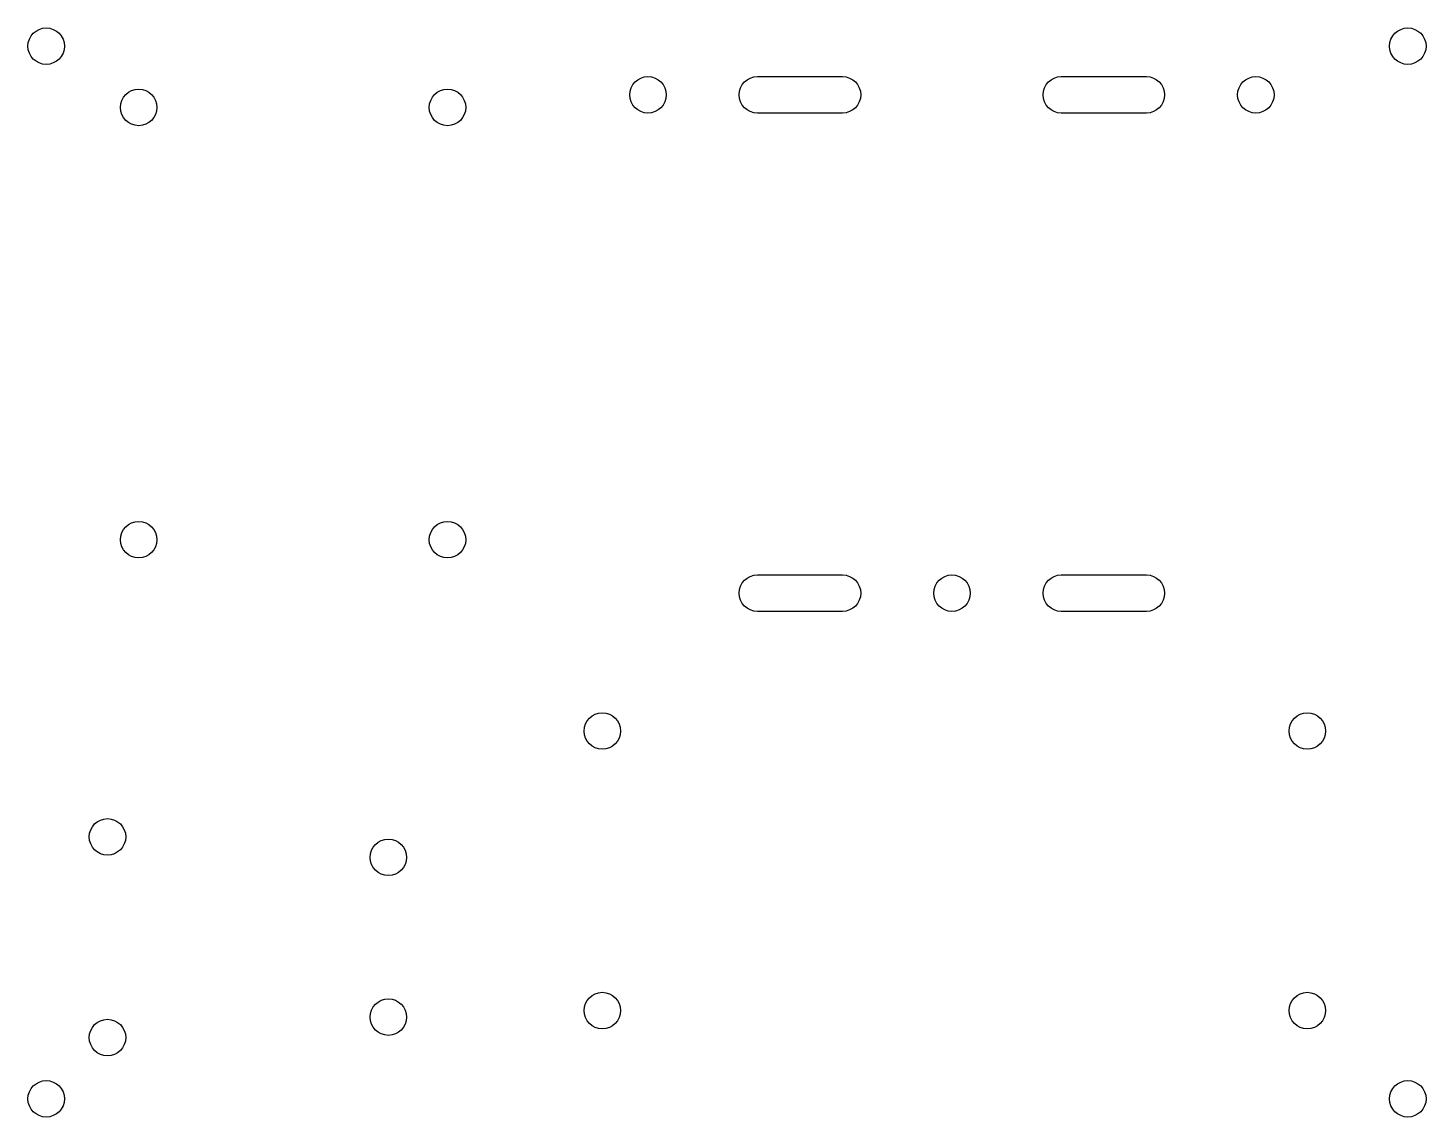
# Model space of a CAD drawing. Header units: millimetres. Extents: x 2 to 117, y 1 to 91.
import ezdxf

# ---------------------------------------------------------------- set-up
doc = ezdxf.new("R2010")
doc.units = ezdxf.units.MM
doc.header["$MEASUREMENT"] = 0
doc.layers.add('HOLES', color=132, linetype='Continuous')

msp = doc.modelspace()

# ---------------------------------------------------------------- linework, layer by layer
at = {"layer": 'HOLES'}
for points in [[(61.5, 84.1, -1), (61.5, 87.1), (68.5, 87.1, -1), (68.5, 84.1)], [(86.5, 84.1, -1), (86.5, 87.1), (93.5, 87.1, -1), (93.5, 84.1)], [(61.5, 43.1, -1), (61.5, 46.1), (68.5, 46.1, -1), (68.5, 43.1)], [(86.5, 43.1, -1), (86.5, 46.1), (93.5, 46.1, -1), (93.5, 43.1)]]:
    msp.add_lwpolyline(points, format="xyb", close=True, dxfattribs=at)
for centre in [(3, 89.6), (115, 89.6), (52.5, 85.6), (102.5, 85.6), (10.61, 84.56), (36.01, 84.56), (10.61, 49), (36.01, 49), (77.5, 44.6), (48.74, 33.26), (106.73, 33.26), (8.04, 24.55), (31.15, 22.86), (48.74, 10.26), (106.73, 10.26), (31.15, 9.72), (8.04, 8.04), (3, 3), (115, 3)]:
    msp.add_circle(centre, 1.5, dxfattribs=at)

doc.saveas('drawing.dxf')
